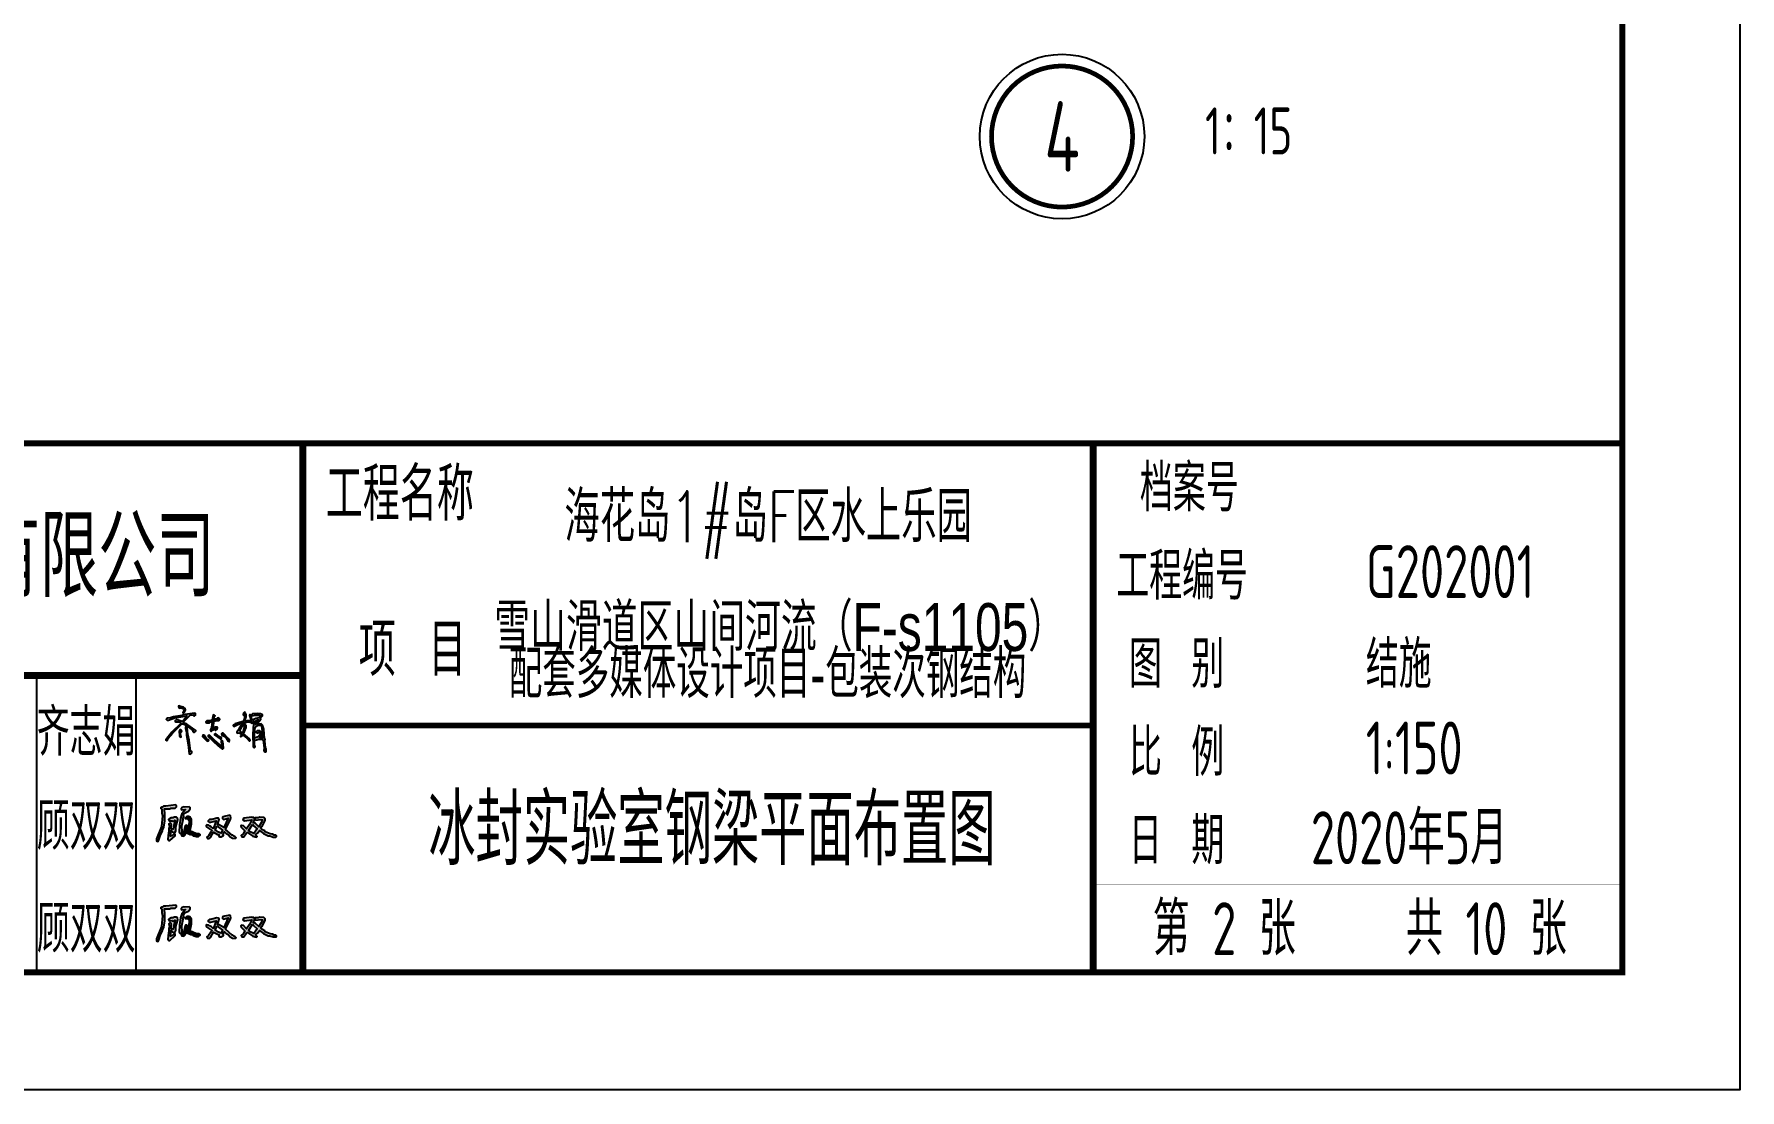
# Model space of a CAD drawing. Extents: x -803796 to -501762, y -1479216 to -846035.
# Drawn here: x -523518 to -501762, y -909035 to -895565 of the extents above; entities that cross this region are included whole.
import ezdxf
from ezdxf.enums import TextEntityAlignment as Align

# ---------------------------------------------------------------- set-up
doc = ezdxf.new("R2010")
doc.units = 0
doc.header["$LTSCALE"] = 1500
doc.layers.get('0').update_dxf_attribs({"linetype": 'CONTINUOUS'})
for name, color, linetype in [('BORDER', 7, 'CONTINUOUS'), ('HATCH', 254, 'CONTINUOUS'), ('NUM', 7, 'CONTINUOUS'), ('TEXT', 7, 'CONTINUOUS'), ('THIN', 7, 'CONTINUOUS')]:
    doc.layers.add(name, color=color, linetype=linetype)
doc.styles.add('HZ1', font='TXT', dxfattribs={"bigfont": 'hztxt'})
doc.styles.add('ME', font='')
doc.styles.add('TSSD_Label', font='tj03-romans1.shx', dxfattribs={"width": 0.7, "bigfont": 'hztxt.shx'})
doc.styles.add('TSSD_NORM', font='tssdeng.shx', dxfattribs={"width": 0.7, "bigfont": 'hztxt.shx'})
doc.styles.add('TSSD_Num', font='tssdeng.shx', dxfattribs={"width": 0.7, "bigfont": 'hztxt.shx'})
doc.styles.get('ME').set_extended_font_data('SimSun')

# ---------------------------------------------------------------- blocks, each defined once
blk = doc.blocks.new('A$C5A080358')
at = {"layer": 'HATCH'}
for points in [[(-5119, 4938), (-5119, 4944), (-5034, 5030), (-4991, 5033), (-4987, 5020), (-4978, 5020), (-4968, 5030), (-4968, 5050), (-4974, 5053), (-4981, 5056), (-5129, 5033), (-5143, 5027), (-5248, 5007), (-5284, 4994), (-5324, 4990), (-5334, 4987), (-5341, 4977), (-5327, 4967), (-5311, 4967), (-5232, 4994), (-5077, 5023), (-5093, 4994), (-5136, 4951), (-5199, 4971), (-5212, 4971), (-5225, 4961), (-5225, 4951), (-5218, 4944), (-5176, 4944), (-5156, 4934), (-5159, 4921), (-5268, 4815), (-5344, 4716), (-5344, 4710), (-5334, 4703), (-5324, 4710), (-5314, 4736), (-5261, 4799), (-5139, 4921), (-5129, 4921), (-5096, 4905), (-5001, 4835), (-5001, 4822), (-4994, 4815), (-4981, 4815), (-4971, 4822), (-4964, 4835), (-5077, 4914), (-5106, 4928)], [(-5100, 5116), (-5119, 5132), (-5169, 5145), (-5172, 5149), (-5185, 5145), (-5185, 5136), (-5176, 5119), (-5149, 5122), (-5116, 5109), (-5113, 5093), (-5126, 5063), (-5116, 5060), (-5106, 5070), (-5096, 5093)], [(-4687, 4872), (-4694, 4878), (-4720, 4878), (-4740, 4872), (-4743, 4875), (-4730, 4954), (-4694, 4964), (-4667, 4964), (-4657, 4977), (-4667, 4990), (-4681, 4994), (-4694, 4980), (-4730, 4977), (-4727, 5007), (-4717, 5023), (-4727, 5030), (-4730, 5033), (-4743, 5030), (-4753, 4967), (-4783, 4957), (-4822, 4957), (-4836, 4947), (-4826, 4934), (-4786, 4931), (-4770, 4944), (-4753, 4947), (-4763, 4872), (-4776, 4848), (-4776, 4835), (-4770, 4825), (-4763, 4825), (-4743, 4845), (-4714, 4855), (-4717, 4842), (-4710, 4835), (-4690, 4852)], [(-4321, 4872), (-4321, 4898), (-4334, 4911), (-4347, 4898), (-4344, 4875), (-4357, 4825), (-4367, 4806), (-4374, 4802), (-4403, 4829), (-4403, 4839), (-4347, 4934), (-4301, 4944), (-4278, 4941), (-4271, 4954), (-4281, 4961), (-4337, 4954), (-4321, 5010), (-4321, 5040), (-4334, 5066), (-4341, 5070), (-4354, 5056), (-4357, 5033), (-4351, 5027), (-4347, 5033), (-4341, 5033), (-4341, 5004), (-4347, 4977), (-4364, 4947), (-4377, 4947), (-4459, 4918), (-4479, 4908), (-4486, 4895), (-4479, 4885), (-4426, 4911), (-4393, 4924), (-4370, 4924), (-4417, 4842), (-4440, 4812), (-4433, 4802), (-4410, 4806), (-4380, 4786), (-4380, 4776), (-4393, 4759), (-4387, 4753), (-4360, 4773), (-4311, 4736), (-4278, 4700), (-4268, 4707), (-4278, 4730), (-4354, 4792)], [(-5149, 4822), (-5143, 4822), (-5152, 4842), (-5156, 4845), (-5166, 4845), (-5176, 4825), (-5172, 4766), (-5159, 4749), (-5149, 4753), (-5159, 4786), (-5156, 4809)], [(-5073, 4868), (-5080, 4878), (-5083, 4881), (-5093, 4878), (-5096, 4858), (-5083, 4809), (-5083, 4776), (-5060, 4657), (-5047, 4535), (-5030, 4532), (-5014, 4551), (-5014, 4565), (-5030, 4571), (-5047, 4710), (-5063, 4786)], [(-4707, 4792), (-4710, 4796), (-4723, 4789), (-4723, 4779), (-4654, 4730), (-4641, 4730), (-4634, 4743), (-4661, 4753)], [(-4611, 4796), (-4615, 4799), (-4628, 4799), (-4634, 4792), (-4631, 4776), (-4601, 4763), (-4572, 4733), (-4552, 4700), (-4539, 4690), (-4535, 4710), (-4549, 4733)], [(-4855, 4773), (-4859, 4776), (-4872, 4776), (-4879, 4759), (-4832, 4710), (-4816, 4700), (-4799, 4703), (-4796, 4713), (-4803, 4720), (-4809, 4716), (-4822, 4723)], [(-4786, 4773), (-4789, 4776), (-4803, 4769), (-4803, 4759), (-4681, 4644), (-4634, 4604), (-4621, 4598), (-4611, 4608), (-4608, 4621), (-4615, 4634), (-4615, 4660), (-4624, 4703), (-4638, 4703), (-4634, 4641), (-4641, 4637), (-4720, 4707)], [(-5357, 3681), (-5357, 3789), (-5363, 3806), (-5360, 3833), (-5289, 3836), (-5276, 3843), (-5225, 3843), (-5208, 3860), (-5208, 3873), (-5215, 3880), (-5218, 3884), (-5343, 3867), (-5374, 3870), (-5390, 3857), (-5397, 3860), (-5407, 3850), (-5407, 3840), (-5394, 3830), (-5394, 3786), (-5387, 3745), (-5401, 3610), (-5465, 3452), (-5465, 3428), (-5448, 3418), (-5434, 3438), (-5417, 3492), (-5387, 3553), (-5387, 3563), (-5370, 3600)], [(-5191, 3695), (-5195, 3718), (-5205, 3725), (-5208, 3728), (-5245, 3728), (-5252, 3722), (-5279, 3722), (-5313, 3698), (-5303, 3681), (-5266, 3684), (-5259, 3678), (-5245, 3678), (-5232, 3691), (-5228, 3688), (-5245, 3627), (-5252, 3576), (-5276, 3580), (-5272, 3637), (-5286, 3654), (-5296, 3654), (-5306, 3644), (-5299, 3607), (-5306, 3583), (-5306, 3546), (-5313, 3529), (-5320, 3448), (-5306, 3431), (-5293, 3431), (-5228, 3492), (-5228, 3509), (-5235, 3516), (-5272, 3489), (-5286, 3485), (-5276, 3563), (-5269, 3546), (-5245, 3533), (-5232, 3533), (-5218, 3556), (-5218, 3607)], [(-5124, 3701), (-5127, 3708), (-5117, 3735), (-5120, 3762), (-5097, 3786), (-5056, 3806), (-5033, 3836), (-5036, 3850), (-5046, 3860), (-5110, 3857), (-5114, 3860), (-5137, 3853), (-5151, 3836), (-5141, 3823), (-5093, 3826), (-5141, 3772), (-5158, 3718), (-5171, 3630), (-5174, 3533), (-5164, 3519), (-5154, 3519), (-5137, 3543), (-5141, 3617)], [(-5016, 3701), (-5039, 3732), (-5050, 3735), (-5053, 3738), (-5077, 3738), (-5100, 3718), (-5097, 3711), (-5066, 3708), (-5046, 3688), (-5053, 3614), (-5066, 3570), (-5077, 3570), (-5066, 3617), (-5077, 3627), (-5093, 3624), (-5100, 3617), (-5114, 3543), (-5120, 3529), (-5141, 3512), (-5144, 3495), (-5137, 3489), (-5117, 3485), (-5100, 3502), (-5090, 3529), (-5077, 3529), (-5036, 3509), (-5033, 3512), (-5029, 3506), (-5012, 3506), (-4996, 3492), (-4958, 3482), (-4928, 3482), (-4908, 3499), (-4908, 3506), (-4918, 3516), (-4955, 3516), (-5039, 3553), (-5039, 3566), (-5029, 3580), (-5016, 3644)], [(-5357, 2406), (-5357, 2514), (-5363, 2531), (-5360, 2558), (-5289, 2561), (-5276, 2568), (-5225, 2568), (-5208, 2585), (-5208, 2598), (-5215, 2605), (-5218, 2608), (-5343, 2592), (-5374, 2595), (-5390, 2581), (-5397, 2585), (-5407, 2575), (-5407, 2565), (-5394, 2554), (-5394, 2511), (-5387, 2470), (-5401, 2335), (-5465, 2176), (-5465, 2153), (-5448, 2143), (-5434, 2163), (-5417, 2217), (-5387, 2278), (-5387, 2288), (-5370, 2325)], [(-5191, 2419), (-5195, 2443), (-5205, 2450), (-5208, 2453), (-5245, 2453), (-5252, 2446), (-5279, 2446), (-5313, 2423), (-5303, 2406), (-5266, 2409), (-5259, 2403), (-5245, 2403), (-5232, 2416), (-5228, 2413), (-5245, 2352), (-5252, 2301), (-5276, 2305), (-5272, 2362), (-5286, 2379), (-5296, 2379), (-5306, 2369), (-5299, 2332), (-5306, 2308), (-5306, 2271), (-5313, 2254), (-5320, 2173), (-5306, 2156), (-5293, 2156), (-5228, 2217), (-5228, 2234), (-5235, 2241), (-5272, 2214), (-5286, 2210), (-5276, 2288), (-5269, 2271), (-5245, 2257), (-5232, 2257), (-5218, 2281), (-5218, 2332)], [(-5124, 2426), (-5127, 2433), (-5117, 2460), (-5120, 2487), (-5097, 2511), (-5056, 2531), (-5033, 2561), (-5036, 2575), (-5046, 2585), (-5110, 2581), (-5114, 2585), (-5137, 2578), (-5151, 2561), (-5141, 2548), (-5093, 2551), (-5141, 2497), (-5158, 2443), (-5171, 2355), (-5174, 2257), (-5164, 2244), (-5154, 2244), (-5137, 2268), (-5141, 2342)], [(-5039, 2291), (-5029, 2305), (-5016, 2369), (-5016, 2426), (-5039, 2457), (-5050, 2460), (-5053, 2463), (-5077, 2463), (-5100, 2443), (-5097, 2436), (-5066, 2433), (-5046, 2413), (-5053, 2338), (-5066, 2295), (-5077, 2295), (-5066, 2342), (-5077, 2352), (-5093, 2349), (-5100, 2342), (-5114, 2268), (-5120, 2254), (-5141, 2237), (-5144, 2220), (-5137, 2214), (-5117, 2210), (-5100, 2227), (-5090, 2254), (-5077, 2254), (-5036, 2234), (-5033, 2237), (-5029, 2230), (-5012, 2230), (-4996, 2217), (-4958, 2207), (-4928, 2207), (-4908, 2224), (-4908, 2230), (-4918, 2241), (-4955, 2241), (-5039, 2278)]]:
    blk.add_hatch(color=256, dxfattribs=at).paths.add_polyline_path(points)
h = blk.add_hatch(color=256, dxfattribs=at)
h.paths.add_polyline_path([(-4096, 4852), (-4110, 4901), (-4129, 4921), (-4202, 4914), (-4172, 4934), (-4133, 4977), (-4136, 4994), (-4110, 5023), (-4110, 5033), (-4139, 5046), (-4169, 5046), (-4172, 5050), (-4238, 5046), (-4248, 5037), (-4242, 5020), (-4212, 5030), (-4166, 5030), (-4133, 5023), (-4156, 4997), (-4199, 4987), (-4242, 4967), (-4255, 5007), (-4255, 5027), (-4268, 5037), (-4278, 5027), (-4261, 4974), (-4252, 4961), (-4258, 4947), (-4258, 4931), (-4245, 4928), (-4222, 4954), (-4215, 4947), (-4172, 4971), (-4162, 4971), (-4166, 4961), (-4225, 4924), (-4235, 4789), (-4232, 4627), (-4222, 4617), (-4212, 4617), (-4205, 4624), (-4205, 4634), (-4215, 4644), (-4215, 4716), (-4202, 4713), (-4162, 4726), (-4113, 4723), (-4103, 4713), (-4090, 4608), (-4096, 4581), (-4083, 4561), (-4073, 4561), (-4067, 4568), (-4067, 4598), (-4073, 4617), (-4083, 4700), (-4077, 4726), (-4087, 4733)])
h.paths.add_polyline_path([(-4209, 4868), (-4202, 4872), (-4192, 4891), (-4169, 4901), (-4136, 4901), (-4126, 4888), (-4113, 4802), (-4110, 4740), (-4146, 4746), (-4123, 4779), (-4116, 4802), (-4120, 4812), (-4146, 4832), (-4179, 4829), (-4199, 4815), (-4182, 4799), (-4159, 4809), (-4143, 4809), (-4136, 4802), (-4139, 4786), (-4166, 4753), (-4215, 4736)], flags=16)
h = blk.add_hatch(color=256, dxfattribs=at)
h.paths.add_polyline_path([(-4520, 3705), (-4516, 3722), (-4520, 3745), (-4526, 3752), (-4530, 3755), (-4618, 3735), (-4624, 3728), (-4624, 3711), (-4611, 3701), (-4550, 3718), (-4607, 3597), (-4665, 3630), (-4685, 3630), (-4665, 3701), (-4675, 3715), (-4695, 3718), (-4759, 3701), (-4790, 3698), (-4803, 3684), (-4803, 3674), (-4793, 3664), (-4769, 3664), (-4702, 3681), (-4739, 3587), (-4746, 3587), (-4766, 3607), (-4790, 3617), (-4800, 3627), (-4823, 3630), (-4830, 3624), (-4830, 3610), (-4823, 3600), (-4759, 3560), (-4763, 3543), (-4773, 3536), (-4800, 3492), (-4820, 3475), (-4813, 3458), (-4793, 3455), (-4776, 3468), (-4736, 3536), (-4685, 3509), (-4668, 3506), (-4668, 3489), (-4661, 3479), (-4641, 3479), (-4611, 3495), (-4614, 3509), (-4597, 3543), (-4574, 3519), (-4550, 3506), (-4526, 3479), (-4496, 3462), (-4462, 3455), (-4449, 3465), (-4459, 3479), (-4479, 3485), (-4489, 3499), (-4499, 3499), (-4584, 3573)])
h.paths.add_polyline_path([(-4624, 3563), (-4638, 3526), (-4672, 3536), (-4715, 3566), (-4692, 3614)], flags=16)
h = blk.add_hatch(color=256, dxfattribs=at)
h.paths.add_polyline_path([(-4128, 3600), (-4118, 3610), (-4078, 3688), (-4078, 3705), (-4094, 3725), (-4148, 3728), (-4169, 3722), (-4202, 3722), (-4209, 3715), (-4209, 3705), (-4196, 3691), (-4132, 3698), (-4111, 3695), (-4115, 3678), (-4159, 3607), (-4202, 3647), (-4219, 3657), (-4229, 3657), (-4216, 3691), (-4213, 3715), (-4223, 3725), (-4246, 3725), (-4250, 3728), (-4351, 3715), (-4361, 3695), (-4341, 3681), (-4250, 3695), (-4277, 3634), (-4314, 3580), (-4354, 3620), (-4381, 3624), (-4388, 3617), (-4385, 3600), (-4337, 3553), (-4358, 3516), (-4385, 3495), (-4375, 3479), (-4351, 3479), (-4321, 3519), (-4304, 3533), (-4236, 3485), (-4189, 3472), (-4179, 3482), (-4196, 3499), (-4196, 3506), (-4172, 3529), (-4152, 3560), (-4101, 3519), (-4040, 3489), (-4020, 3489), (-3976, 3475), (-3943, 3475), (-3932, 3482), (-3932, 3489), (-3943, 3499), (-3963, 3499), (-3986, 3512), (-4013, 3516), (-4078, 3543), (-4084, 3553), (-4121, 3573), (-4132, 3587)])
h.paths.add_polyline_path([(-4240, 3637), (-4229, 3630), (-4229, 3624), (-4179, 3580), (-4223, 3519), (-4277, 3546), (-4287, 3556), (-4287, 3563)], flags=16)
h = blk.add_hatch(color=256, dxfattribs=at)
h.paths.add_polyline_path([(-4520, 2430), (-4516, 2446), (-4520, 2470), (-4526, 2477), (-4530, 2480), (-4618, 2460), (-4624, 2453), (-4624, 2436), (-4611, 2426), (-4550, 2443), (-4607, 2322), (-4665, 2355), (-4685, 2355), (-4665, 2426), (-4675, 2440), (-4695, 2443), (-4759, 2426), (-4790, 2423), (-4803, 2409), (-4803, 2399), (-4793, 2389), (-4769, 2389), (-4702, 2406), (-4739, 2311), (-4746, 2311), (-4766, 2332), (-4790, 2342), (-4800, 2352), (-4823, 2355), (-4830, 2349), (-4830, 2335), (-4823, 2325), (-4759, 2284), (-4763, 2268), (-4773, 2261), (-4800, 2217), (-4820, 2200), (-4813, 2183), (-4793, 2180), (-4776, 2193), (-4736, 2261), (-4685, 2234), (-4668, 2230), (-4668, 2214), (-4661, 2203), (-4641, 2203), (-4611, 2220), (-4614, 2234), (-4597, 2268), (-4574, 2244), (-4550, 2230), (-4526, 2203), (-4496, 2187), (-4462, 2180), (-4449, 2190), (-4459, 2203), (-4479, 2210), (-4489, 2224), (-4499, 2224), (-4584, 2298)])
h.paths.add_polyline_path([(-4624, 2288), (-4638, 2251), (-4672, 2261), (-4715, 2291), (-4692, 2338)], flags=16)
h = blk.add_hatch(color=256, dxfattribs=at)
h.paths.add_polyline_path([(-4132, 2311), (-4128, 2325), (-4118, 2335), (-4078, 2413), (-4078, 2430), (-4094, 2450), (-4148, 2453), (-4169, 2446), (-4202, 2446), (-4209, 2440), (-4209, 2430), (-4196, 2416), (-4132, 2423), (-4111, 2419), (-4115, 2403), (-4159, 2332), (-4202, 2372), (-4219, 2382), (-4229, 2382), (-4216, 2416), (-4213, 2440), (-4223, 2450), (-4246, 2450), (-4250, 2453), (-4351, 2440), (-4361, 2419), (-4341, 2406), (-4250, 2419), (-4277, 2359), (-4314, 2305), (-4354, 2345), (-4381, 2349), (-4388, 2342), (-4385, 2325), (-4337, 2278), (-4358, 2241), (-4385, 2220), (-4375, 2203), (-4351, 2203), (-4321, 2244), (-4304, 2257), (-4236, 2210), (-4189, 2197), (-4179, 2207), (-4196, 2224), (-4196, 2230), (-4172, 2254), (-4152, 2284), (-4101, 2244), (-4040, 2214), (-4020, 2214), (-3976, 2200), (-3943, 2200), (-3932, 2207), (-3932, 2214), (-3943, 2224), (-3963, 2224), (-3986, 2237), (-4013, 2241), (-4078, 2268), (-4084, 2278), (-4121, 2298)])
h.paths.add_polyline_path([(-4179, 2305), (-4223, 2244), (-4277, 2271), (-4287, 2281), (-4287, 2288), (-4240, 2362), (-4229, 2355), (-4229, 2349)], flags=16)
at = {"color": 3}
for p, q in [((-6990, 1749, -3), (-6990, 5535, -3)), ((-5722, 1749, -3), (-5722, 5535, -3))]:
    blk.add_line(p, q, dxfattribs=at)
at = {"color": 3, "elevation": -3}
for points, const_width in [([(-14841, 1749), (13231, 1749), (13231, 8499), (-14841, 8499), (-14841, 1749)], 75), ([(-3599, 1749), (-3599, 8499)], 90), ([(6482, 1714), (6482, 8464)], 90), ([(-1181, 4899), (-1181, 8464)], 0.15), ([(8732, 2874), (8732, 8464)], 0.15), ([(13231, 7374), (6482, 7374)], 0.15), ([(6482, 6699), (-3599, 6699)], 0.15), ([(13231, 6249), (6482, 6249)], 0.15), ([(-3599, 5535), (-14841, 5535)], 90), ([(13231, 5124), (6482, 5124)], 0.15), ([(6482, 4899), (-3599, 4899)], 75), ([(-3599, 4260), (-14841, 4260)], 0.15), ([(13231, 3999), (6482, 3999)], 0.15), ([(-3599, 3060), (-14841, 3060)], 0.15), ([(13231, 2874), (6482, 2874)], 0.15), ([(9857, 1714), (9857, 2874)], 0.15)]:
    blk.add_lwpolyline(points, dxfattribs=dict(at, const_width=const_width))
at = {"linetype": 'Continuous'}
for points, elevation in [([(-4974, 5053), (-4981, 5056), (-5129, 5033), (-5143, 5027), (-5248, 5007), (-5284, 4994), (-5324, 4990), (-5334, 4987), (-5341, 4977), (-5327, 4967), (-5311, 4967), (-5232, 4994), (-5077, 5023), (-5093, 4994), (-5136, 4951), (-5199, 4971), (-5212, 4971), (-5225, 4961), (-5225, 4951), (-5218, 4944), (-5176, 4944), (-5156, 4934), (-5159, 4921), (-5268, 4815), (-5344, 4716), (-5344, 4710), (-5334, 4703), (-5324, 4710), (-5314, 4736), (-5261, 4799), (-5139, 4921), (-5129, 4921), (-5096, 4905), (-5001, 4835), (-5001, 4822), (-4994, 4815), (-4981, 4815), (-4971, 4822), (-4964, 4835), (-5077, 4914), (-5106, 4928), (-5119, 4938), (-5119, 4944), (-5034, 5030), (-4991, 5033), (-4987, 5020), (-4978, 5020), (-4968, 5030), (-4968, 5050), (-4974, 5053)], 29089388), ([(-5169, 5145), (-5172, 5149), (-5185, 5145), (-5185, 5136), (-5176, 5119), (-5149, 5122), (-5116, 5109), (-5113, 5093), (-5126, 5063), (-5116, 5060), (-5106, 5070), (-5096, 5093), (-5100, 5116), (-5119, 5132), (-5169, 5145)], 29089388), ([(-4727, 5030), (-4730, 5033), (-4743, 5030), (-4753, 4967), (-4783, 4957), (-4822, 4957), (-4836, 4947), (-4826, 4934), (-4786, 4931), (-4770, 4944), (-4753, 4947), (-4763, 4872), (-4776, 4848), (-4776, 4835), (-4770, 4825), (-4763, 4825), (-4743, 4845), (-4714, 4855), (-4717, 4842), (-4710, 4835), (-4690, 4852), (-4687, 4872), (-4694, 4878), (-4720, 4878), (-4740, 4872), (-4743, 4875), (-4730, 4954), (-4694, 4964), (-4667, 4964), (-4657, 4977), (-4667, 4990), (-4681, 4994), (-4694, 4980), (-4730, 4977), (-4727, 5007), (-4717, 5023), (-4727, 5030)], 29089388), ([(-4334, 5066), (-4341, 5070), (-4354, 5056), (-4357, 5033), (-4351, 5027), (-4347, 5033), (-4341, 5033), (-4341, 5004), (-4347, 4977), (-4364, 4947), (-4377, 4947), (-4459, 4918), (-4479, 4908), (-4486, 4895), (-4479, 4885), (-4426, 4911), (-4393, 4924), (-4370, 4924), (-4417, 4842), (-4440, 4812), (-4433, 4802), (-4410, 4806), (-4380, 4786), (-4380, 4776), (-4393, 4759), (-4387, 4753), (-4360, 4773), (-4311, 4736), (-4278, 4700), (-4268, 4707), (-4278, 4730), (-4354, 4792), (-4321, 4872), (-4321, 4898), (-4334, 4911), (-4347, 4898), (-4344, 4875), (-4357, 4825), (-4367, 4806), (-4374, 4802), (-4403, 4829), (-4403, 4839), (-4347, 4934), (-4301, 4944), (-4278, 4941), (-4271, 4954), (-4281, 4961), (-4337, 4954), (-4321, 5010), (-4321, 5040), (-4334, 5066)], 29089388), ([(-4169, 5046), (-4172, 5050), (-4238, 5046), (-4248, 5037), (-4242, 5020), (-4212, 5030), (-4166, 5030), (-4133, 5023), (-4156, 4997), (-4199, 4987), (-4242, 4967), (-4255, 5007), (-4255, 5027), (-4268, 5037), (-4278, 5027), (-4261, 4974), (-4252, 4961), (-4258, 4947), (-4258, 4931), (-4245, 4928), (-4222, 4954), (-4215, 4947), (-4172, 4971), (-4162, 4971), (-4166, 4961), (-4225, 4924), (-4235, 4789), (-4232, 4627), (-4222, 4617), (-4212, 4617), (-4205, 4624), (-4205, 4634), (-4215, 4644), (-4215, 4716), (-4202, 4713), (-4162, 4726), (-4113, 4723), (-4103, 4713), (-4090, 4608), (-4096, 4581), (-4083, 4561), (-4073, 4561), (-4067, 4568), (-4067, 4598), (-4073, 4617), (-4083, 4700), (-4077, 4726), (-4087, 4733), (-4096, 4852), (-4110, 4901), (-4129, 4921), (-4202, 4914), (-4172, 4934), (-4133, 4977), (-4136, 4994), (-4110, 5023), (-4110, 5033), (-4139, 5046), (-4169, 5046)], 29089388), ([(-5152, 4842), (-5156, 4845), (-5166, 4845), (-5176, 4825), (-5172, 4766), (-5159, 4749), (-5149, 4753), (-5159, 4786), (-5156, 4809), (-5149, 4822), (-5143, 4822), (-5152, 4842)], 29089388), ([(-5080, 4878), (-5083, 4881), (-5093, 4878), (-5096, 4858), (-5083, 4809), (-5083, 4776), (-5060, 4657), (-5047, 4535), (-5030, 4532), (-5014, 4551), (-5014, 4565), (-5030, 4571), (-5047, 4710), (-5063, 4786), (-5073, 4868), (-5080, 4878)], 29089388), ([(-4707, 4792), (-4710, 4796), (-4723, 4789), (-4723, 4779), (-4654, 4730), (-4641, 4730), (-4634, 4743), (-4661, 4753), (-4707, 4792)], 29089388), ([(-4611, 4796), (-4615, 4799), (-4628, 4799), (-4634, 4792), (-4631, 4776), (-4601, 4763), (-4572, 4733), (-4552, 4700), (-4539, 4690), (-4535, 4710), (-4549, 4733), (-4611, 4796)], 29089388), ([(-4169, 4901), (-4136, 4901), (-4126, 4888), (-4113, 4802), (-4110, 4740), (-4146, 4746), (-4123, 4779), (-4116, 4802), (-4120, 4812), (-4146, 4832), (-4179, 4829), (-4199, 4815), (-4182, 4799), (-4159, 4809), (-4143, 4809), (-4136, 4802), (-4139, 4786), (-4166, 4753), (-4215, 4736), (-4209, 4868), (-4202, 4872), (-4192, 4891), (-4169, 4901)], 29089388), ([(-4855, 4773), (-4859, 4776), (-4872, 4776), (-4879, 4759), (-4832, 4710), (-4816, 4700), (-4799, 4703), (-4796, 4713), (-4803, 4720), (-4809, 4716), (-4822, 4723), (-4855, 4773)], 29089388), ([(-4786, 4773), (-4789, 4776), (-4803, 4769), (-4803, 4759), (-4681, 4644), (-4634, 4604), (-4621, 4598), (-4611, 4608), (-4608, 4621), (-4615, 4634), (-4615, 4660), (-4624, 4703), (-4638, 4703), (-4634, 4641), (-4641, 4637), (-4720, 4707), (-4786, 4773)], 29089388), ([(-5215, 3880), (-5218, 3884), (-5343, 3867), (-5374, 3870), (-5390, 3857), (-5397, 3860), (-5407, 3850), (-5407, 3840), (-5394, 3830), (-5394, 3786), (-5387, 3745), (-5401, 3610), (-5465, 3452), (-5465, 3428), (-5448, 3418), (-5434, 3438), (-5417, 3492), (-5387, 3553), (-5387, 3563), (-5370, 3600), (-5357, 3681), (-5357, 3789), (-5363, 3806), (-5360, 3833), (-5289, 3836), (-5276, 3843), (-5225, 3843), (-5208, 3860), (-5208, 3873), (-5215, 3880)], 44600895), ([(-5205, 3725), (-5208, 3728), (-5245, 3728), (-5252, 3722), (-5279, 3722), (-5313, 3698), (-5303, 3681), (-5266, 3684), (-5259, 3678), (-5245, 3678), (-5232, 3691), (-5228, 3688), (-5245, 3627), (-5252, 3576), (-5276, 3580), (-5272, 3637), (-5286, 3654), (-5296, 3654), (-5306, 3644), (-5299, 3607), (-5306, 3583), (-5306, 3546), (-5313, 3529), (-5320, 3448), (-5306, 3431), (-5293, 3431), (-5228, 3492), (-5228, 3509), (-5235, 3516), (-5272, 3489), (-5286, 3485), (-5276, 3563), (-5269, 3546), (-5245, 3533), (-5232, 3533), (-5218, 3556), (-5218, 3607), (-5191, 3695), (-5195, 3718), (-5205, 3725)], 44600895), ([(-5110, 3857), (-5114, 3860), (-5137, 3853), (-5151, 3836), (-5141, 3823), (-5093, 3826), (-5141, 3772), (-5158, 3718), (-5171, 3630), (-5174, 3533), (-5164, 3519), (-5154, 3519), (-5137, 3543), (-5141, 3617), (-5124, 3701), (-5127, 3708), (-5117, 3735), (-5120, 3762), (-5097, 3786), (-5056, 3806), (-5033, 3836), (-5036, 3850), (-5046, 3860), (-5110, 3857)], 44600895), ([(-5050, 3735), (-5053, 3738), (-5077, 3738), (-5100, 3718), (-5097, 3711), (-5066, 3708), (-5046, 3688), (-5053, 3614), (-5066, 3570), (-5077, 3570), (-5066, 3617), (-5077, 3627), (-5093, 3624), (-5100, 3617), (-5114, 3543), (-5120, 3529), (-5141, 3512), (-5144, 3495), (-5137, 3489), (-5117, 3485), (-5100, 3502), (-5090, 3529), (-5077, 3529), (-5036, 3509), (-5033, 3512), (-5029, 3506), (-5012, 3506), (-4996, 3492), (-4958, 3482), (-4928, 3482), (-4908, 3499), (-4908, 3506), (-4918, 3516), (-4955, 3516), (-5039, 3553), (-5039, 3566), (-5029, 3580), (-5016, 3644), (-5016, 3701), (-5039, 3732), (-5050, 3735)], 44600895), ([(-4526, 3752), (-4530, 3755), (-4618, 3735), (-4624, 3728), (-4624, 3711), (-4611, 3701), (-4550, 3718), (-4607, 3597), (-4665, 3630), (-4685, 3630), (-4665, 3701), (-4675, 3715), (-4695, 3718), (-4759, 3701), (-4790, 3698), (-4803, 3684), (-4803, 3674), (-4793, 3664), (-4769, 3664), (-4702, 3681), (-4739, 3587), (-4746, 3587), (-4766, 3607), (-4790, 3617), (-4800, 3627), (-4823, 3630), (-4830, 3624), (-4830, 3610), (-4823, 3600), (-4759, 3560), (-4763, 3543), (-4773, 3536), (-4800, 3492), (-4820, 3475), (-4813, 3458), (-4793, 3455), (-4776, 3468), (-4736, 3536), (-4685, 3509), (-4668, 3506), (-4668, 3489), (-4661, 3479), (-4641, 3479), (-4611, 3495), (-4614, 3509), (-4597, 3543), (-4574, 3519), (-4550, 3506), (-4526, 3479), (-4496, 3462), (-4462, 3455), (-4449, 3465), (-4459, 3479), (-4479, 3485), (-4489, 3499), (-4499, 3499), (-4584, 3573), (-4520, 3705), (-4516, 3722), (-4520, 3745), (-4526, 3752)], 44600895), ([(-4246, 3725), (-4250, 3728), (-4351, 3715), (-4361, 3695), (-4341, 3681), (-4250, 3695), (-4277, 3634), (-4314, 3580), (-4354, 3620), (-4381, 3624), (-4388, 3617), (-4385, 3600), (-4337, 3553), (-4358, 3516), (-4385, 3495), (-4375, 3479), (-4351, 3479), (-4321, 3519), (-4304, 3533), (-4236, 3485), (-4189, 3472), (-4179, 3482), (-4196, 3499), (-4196, 3506), (-4172, 3529), (-4152, 3560), (-4101, 3519), (-4040, 3489), (-4020, 3489), (-3976, 3475), (-3943, 3475), (-3932, 3482), (-3932, 3489), (-3943, 3499), (-3963, 3499), (-3986, 3512), (-4013, 3516), (-4078, 3543), (-4084, 3553), (-4121, 3573), (-4132, 3587), (-4128, 3600), (-4118, 3610), (-4078, 3688), (-4078, 3705), (-4094, 3725), (-4148, 3728), (-4169, 3722), (-4202, 3722), (-4209, 3715), (-4209, 3705), (-4196, 3691), (-4132, 3698), (-4111, 3695), (-4115, 3678), (-4159, 3607), (-4202, 3647), (-4219, 3657), (-4229, 3657), (-4216, 3691), (-4213, 3715), (-4223, 3725), (-4246, 3725)], 44600895), ([(-4692, 3614), (-4624, 3563), (-4638, 3526), (-4672, 3536), (-4715, 3566), (-4692, 3614)], 44600895), ([(-4240, 3637), (-4229, 3630), (-4229, 3624), (-4179, 3580), (-4223, 3519), (-4277, 3546), (-4287, 3556), (-4287, 3563), (-4240, 3637)], 44600895), ([(-5215, 2605), (-5218, 2608), (-5343, 2592), (-5374, 2595), (-5390, 2581), (-5397, 2585), (-5407, 2575), (-5407, 2565), (-5394, 2554), (-5394, 2511), (-5387, 2470), (-5401, 2335), (-5465, 2176), (-5465, 2153), (-5448, 2143), (-5434, 2163), (-5417, 2217), (-5387, 2278), (-5387, 2288), (-5370, 2325), (-5357, 2406), (-5357, 2514), (-5363, 2531), (-5360, 2558), (-5289, 2561), (-5276, 2568), (-5225, 2568), (-5208, 2585), (-5208, 2598), (-5215, 2605)], 44600895), ([(-5205, 2450), (-5208, 2453), (-5245, 2453), (-5252, 2446), (-5279, 2446), (-5313, 2423), (-5303, 2406), (-5266, 2409), (-5259, 2403), (-5245, 2403), (-5232, 2416), (-5228, 2413), (-5245, 2352), (-5252, 2301), (-5276, 2305), (-5272, 2362), (-5286, 2379), (-5296, 2379), (-5306, 2369), (-5299, 2332), (-5306, 2308), (-5306, 2271), (-5313, 2254), (-5320, 2173), (-5306, 2156), (-5293, 2156), (-5228, 2217), (-5228, 2234), (-5235, 2241), (-5272, 2214), (-5286, 2210), (-5276, 2288), (-5269, 2271), (-5245, 2257), (-5232, 2257), (-5218, 2281), (-5218, 2332), (-5191, 2419), (-5195, 2443), (-5205, 2450)], 44600895), ([(-5110, 2581), (-5114, 2585), (-5137, 2578), (-5151, 2561), (-5141, 2548), (-5093, 2551), (-5141, 2497), (-5158, 2443), (-5171, 2355), (-5174, 2257), (-5164, 2244), (-5154, 2244), (-5137, 2268), (-5141, 2342), (-5124, 2426), (-5127, 2433), (-5117, 2460), (-5120, 2487), (-5097, 2511), (-5056, 2531), (-5033, 2561), (-5036, 2575), (-5046, 2585), (-5110, 2581)], 44600895), ([(-5050, 2460), (-5053, 2463), (-5077, 2463), (-5100, 2443), (-5097, 2436), (-5066, 2433), (-5046, 2413), (-5053, 2338), (-5066, 2295), (-5077, 2295), (-5066, 2342), (-5077, 2352), (-5093, 2349), (-5100, 2342), (-5114, 2268), (-5120, 2254), (-5141, 2237), (-5144, 2220), (-5137, 2214), (-5117, 2210), (-5100, 2227), (-5090, 2254), (-5077, 2254), (-5036, 2234), (-5033, 2237), (-5029, 2230), (-5012, 2230), (-4996, 2217), (-4958, 2207), (-4928, 2207), (-4908, 2224), (-4908, 2230), (-4918, 2241), (-4955, 2241), (-5039, 2278), (-5039, 2291), (-5029, 2305), (-5016, 2369), (-5016, 2426), (-5039, 2457), (-5050, 2460)], 44600895), ([(-4526, 2477), (-4530, 2480), (-4618, 2460), (-4624, 2453), (-4624, 2436), (-4611, 2426), (-4550, 2443), (-4607, 2322), (-4665, 2355), (-4685, 2355), (-4665, 2426), (-4675, 2440), (-4695, 2443), (-4759, 2426), (-4790, 2423), (-4803, 2409), (-4803, 2399), (-4793, 2389), (-4769, 2389), (-4702, 2406), (-4739, 2311), (-4746, 2311), (-4766, 2332), (-4790, 2342), (-4800, 2352), (-4823, 2355), (-4830, 2349), (-4830, 2335), (-4823, 2325), (-4759, 2284), (-4763, 2268), (-4773, 2261), (-4800, 2217), (-4820, 2200), (-4813, 2183), (-4793, 2180), (-4776, 2193), (-4736, 2261), (-4685, 2234), (-4668, 2230), (-4668, 2214), (-4661, 2203), (-4641, 2203), (-4611, 2220), (-4614, 2234), (-4597, 2268), (-4574, 2244), (-4550, 2230), (-4526, 2203), (-4496, 2187), (-4462, 2180), (-4449, 2190), (-4459, 2203), (-4479, 2210), (-4489, 2224), (-4499, 2224), (-4584, 2298), (-4520, 2430), (-4516, 2446), (-4520, 2470), (-4526, 2477)], 44600895), ([(-4246, 2450), (-4250, 2453), (-4351, 2440), (-4361, 2419), (-4341, 2406), (-4250, 2419), (-4277, 2359), (-4314, 2305), (-4354, 2345), (-4381, 2349), (-4388, 2342), (-4385, 2325), (-4337, 2278), (-4358, 2241), (-4385, 2220), (-4375, 2203), (-4351, 2203), (-4321, 2244), (-4304, 2257), (-4236, 2210), (-4189, 2197), (-4179, 2207), (-4196, 2224), (-4196, 2230), (-4172, 2254), (-4152, 2284), (-4101, 2244), (-4040, 2214), (-4020, 2214), (-3976, 2200), (-3943, 2200), (-3932, 2207), (-3932, 2214), (-3943, 2224), (-3963, 2224), (-3986, 2237), (-4013, 2241), (-4078, 2268), (-4084, 2278), (-4121, 2298), (-4132, 2311), (-4128, 2325), (-4118, 2335), (-4078, 2413), (-4078, 2430), (-4094, 2450), (-4148, 2453), (-4169, 2446), (-4202, 2446), (-4209, 2440), (-4209, 2430), (-4196, 2416), (-4132, 2423), (-4111, 2419), (-4115, 2403), (-4159, 2332), (-4202, 2372), (-4219, 2382), (-4229, 2382), (-4216, 2416), (-4213, 2440), (-4223, 2450), (-4246, 2450)], 44600895), ([(-4692, 2338), (-4624, 2288), (-4638, 2251), (-4672, 2261), (-4715, 2291), (-4692, 2338)], 44600895), ([(-4240, 2362), (-4229, 2355), (-4229, 2349), (-4179, 2305), (-4223, 2244), (-4277, 2271), (-4287, 2281), (-4287, 2288), (-4240, 2362)], 44600895)]:
    blk.add_lwpolyline(points, dxfattribs=dict(at, elevation=elevation))
at = {"color": 0}
for s, height, style, width, p in [('档案号', 600, 'HZ1', 0.7, (7079, 7629, -3)), ('常州森禾钢结构设计有限公司', 906.63, 'ME', 0.6, (-14369, 6635, -3)), ('工程编号', 600, 'HZ1', 0.7, (6777, 6504, -3)), ('项 目', 675, 'HZ1', 0.7, (-2884, 5528, -3)), ('图 别', 600, 'HZ1', 0.7, (6940, 5379, -3)), ('结施', 600, 'HZ1', 0.7, (9960, 5379, -3)), ('齐志娟', 600, 'HZ1', 0.7, (-6992, 4512, -3)), ('比 例', 600, 'HZ1', 0.7, (6940, 4254, -3)), ('顾双双', 600, 'HZ1', 0.7, (-6990, 3312, -3)), ('日 期', 600, 'HZ1', 0.7, (6940, 3129, -3)), ('顾双双', 600, 'HZ1', 0.7, (-6990, 2002, -3))]:
    blk.add_text(s, height=height, dxfattribs=dict(at, style=style, width=width)).set_placement(p)
at = {"style": 'HZ1', "width": 0.7}
blk.add_text('工程名称', height=675, dxfattribs=at).set_placement((-3305, 7309, -3), align=Align.BOTTOM_LEFT)
at = {"style": 'HZ1', "width": 0.697132}
blk.add_text('海花岛1#岛F区水上乐园', height=646.62, dxfattribs=at).set_placement((-262, 7238, -3), (4937, 7238, -3), align=Align.FIT)
at = {"layer": 'NUM', "style": 'TSSD_NORM', "width": 0.7}
for s, p in [('G202001 ', (9960, 6524, -3)), ('1:150', (9960, 4274, -3)), (' 2020年5月', (8972, 3129, -3)), ('共 10 张', (10472, 1968, -3))]:
    blk.add_text(s, height=675, dxfattribs=at).set_placement(p)
at = {"layer": 'TEXT', "style": 'TSSD_Label', "width": 0.7}
blk.add_text('  雪山滑道区山间河流（F-s1105）', height=610.02, dxfattribs=at).set_placement((-1495, 5849, -3), (6112, 5849, -3), align=Align.FIT)
blk.add_text('   配套多媒体设计项目-包装次钢结构', height=610.5, dxfattribs=at).set_placement((-1447, 5066, -9), align=Align.BOTTOM_LEFT)
blk = doc.blocks.new('ts_idx2')
at = {"color": 0, "linetype": 'ByBlock', "lineweight": -2, "const_width": 0.0333}
blk.add_lwpolyline([(-0.5, 0, 1), (0.5, 0, 1)], format="xyb", close=True, dxfattribs=at)
at = {"color": 0, "linetype": 'ByBlock', "lineweight": -2}
blk.add_circle((0, 0), 0.583, dxfattribs=at)
at = {"color": 0, "linetype": 'ByBlock', "lineweight": -2, "style": 'TSSD_Num', "width": 0.7}
blk.add_attdef('A', text='', height=0.5, dxfattribs=at).set_placement((0, 0), align=Align.MIDDLE_CENTER)

msp = doc.modelspace()

# ---------------------------------------------------------------- linework, layer by layer
at = {"layer": 'BORDER', "elevation": -3.1}
msp.add_lwpolyline([(-590861.8, -909034.9), (-590861.8, -846034.9), (-501761.8, -846034.9), (-501761.8, -909034.9)], close=True, dxfattribs=at)
at = {"layer": 'BORDER', "const_width": 75, "elevation": -3.1}
msp.add_lwpolyline([(-587111.8, -907534.9), (-587111.8, -847534.9), (-503261.8, -847534.9), (-503261.8, -907534.9)], close=True, dxfattribs=at)

# ---------------------------------------------------------------- block references
at = {"layer": 'TEXT'}
msp.add_blockref('A$C5A080358', (-516493, -909284.3), dxfattribs=at)
at = {"layer": 'THIN'}
ref = msp.add_blockref('ts_idx2', (-510406.9, -896872.2, -3.1), dxfattribs=dict(at, xscale=1800, yscale=1800, zscale=1800))
ref.add_attrib('1', '4', dxfattribs={"height": 900, "style": 'TSSD_Num', "width": 0.7}).set_placement((-510406.9, -896872.2, -3.1), align=Align.MIDDLE_CENTER)

# ---------------------------------------------------------------- texts
at = {"layer": 'NUM', "style": 'TSSD_NORM'}
for s, height, width, p in [(' 1：15', 600, 0.7, (-508837.7, -897280.5, -3.1)), ('冰封实验室钢梁平面布置图', 900, 0.67, (-518490.8, -906438.4, -3.1))]:
    msp.add_text(s, height=height, dxfattribs=dict(at, width=width)).set_placement(p, align=Align.BOTTOM_LEFT)
at = {"layer": 'NUM', "style": 'TSSD_NORM', "width": 0.7}
msp.add_text('第 2 张', height=675, dxfattribs=at).set_placement((-509251.8, -907315.9, -3.1))

doc.saveas('drawing.dxf')
